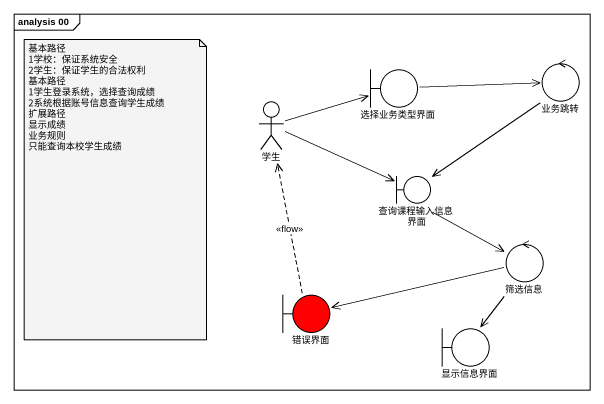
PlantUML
@startuml
mainframe analysis 00
control 业务跳转
actor 学生
boundary 选择业务类型界面
boundary 查询课程输入信息界面
control 筛选信息
boundary 错误界面 #FF0000
boundary 显示信息界面
业务跳转 --> 查询课程输入信息界面
学生 -right-> 选择业务类型界面
学生 -right-> 查询课程输入信息界面
选择业务类型界面 -right-> 业务跳转
查询课程输入信息界面 --> 筛选信息
筛选信息 -left-> 错误界面
筛选信息 --> 显示信息界面
错误界面 .up.> 学生 : <<flow>>
note as N1
  基本路径
  1学校：保证系统安全
  2学生：保证学生的合法权利
  基本路径
  1学生登录系统，选择查询成绩
  2系统根据账号信息查询学生成绩
  扩展路径
  显示成绩
  业务规则
  只能查询本校学生成绩
end note
@enduml
